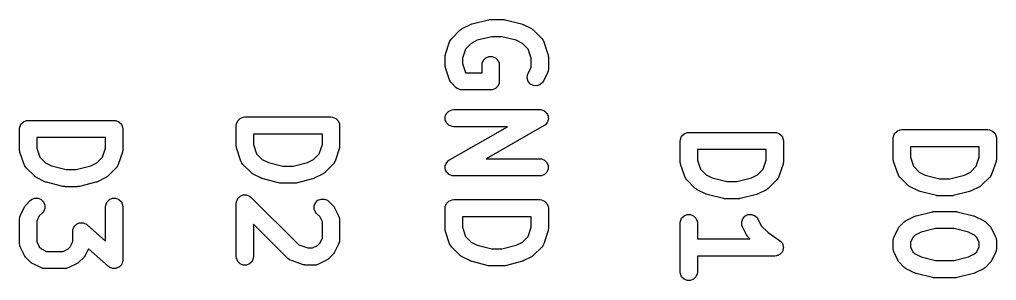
# Model space of a CAD drawing. Extents: x 90.4 to 161.7, y -143.1 to -81.8.
# Drawn here: x 147.16 to 158.51, y -111.33 to -108.29 of the extents above; entities that cross this region are included whole.
import ezdxf

# ---------------------------------------------------------------- set-up
doc = ezdxf.new("R2010")
doc.units = 0
doc.layers.add('BLACK', color=7, linetype='CONTINUOUS')

msp = doc.modelspace()

# ---------------------------------------------------------------- linework, layer by layer
at = {"layer": 'BLACK', "linetype": 'CONTINUOUS'}
for p, q in [((152.306891, -108.396976), (152.402128, -108.349357)), ((152.402128, -108.349357), (152.403556, -108.34881)), ((152.403556, -108.34881), (152.404136, -108.348381)), ((152.404136, -108.348381), (152.412312, -108.345459)), ((152.412312, -108.345459), (152.420437, -108.342351)), ((152.420437, -108.342351), (152.421157, -108.342299)), ((152.421157, -108.342299), (152.422596, -108.341786)), ((152.422596, -108.341786), (152.613072, -108.294167)), ((152.613072, -108.294167), (152.616453, -108.293666)), ((152.616453, -108.293666), (152.617817, -108.293102)), ((152.617817, -108.293102), (152.625167, -108.292378)), ((152.625167, -108.292378), (152.632465, -108.291299)), ((152.632465, -108.291299), (152.633923, -108.291516)), ((152.633923, -108.291516), (152.637326, -108.291181)), ((152.637326, -108.291181), (152.780183, -108.291181)), ((152.780183, -108.291181), (152.783585, -108.291516)), ((152.783585, -108.291516), (152.785044, -108.291299)), ((152.785044, -108.291299), (152.792341, -108.292378)), ((152.792341, -108.292378), (152.799692, -108.293102)), ((152.799692, -108.293102), (152.801055, -108.293666)), ((152.801055, -108.293666), (152.804437, -108.294167)), ((152.804437, -108.294167), (152.994912, -108.341786)), ((152.994912, -108.341786), (152.996349, -108.342299)), ((152.996349, -108.342299), (152.997072, -108.342351)), ((152.997072, -108.342351), (153.005196, -108.345459)), ((153.005196, -108.345459), (153.013373, -108.348381)), ((153.013373, -108.348381), (153.013953, -108.348811)), ((153.013953, -108.348811), (153.01538, -108.349357)), ((153.01538, -108.349357), (153.110618, -108.396976)), ((152.185663, -108.510946), (152.280901, -108.415708)), ((152.280901, -108.415708), (152.288567, -108.409416)), ((152.288567, -108.409416), (152.2903, -108.407419)), ((152.2903, -108.407419), (152.293311, -108.405523)), ((152.293311, -108.405523), (152.296055, -108.403272)), ((152.296055, -108.403272), (152.298492, -108.402262)), ((152.298492, -108.402262), (152.306891, -108.396976)), ((152.649635, -108.491181), (152.481754, -108.533151)), ((152.767873, -108.491181), (152.649635, -108.491181)), ((152.935754, -108.533151), (152.767873, -108.491181)), ((153.110618, -108.396976), (153.119014, -108.402261)), ((153.119014, -108.402261), (153.121454, -108.403272)), ((153.121454, -108.403272), (153.1242, -108.405525)), ((153.1242, -108.405525), (153.127208, -108.407419)), ((153.127208, -108.407419), (153.128937, -108.409413)), ((153.128937, -108.409413), (153.136608, -108.415708)), ((153.136608, -108.415708), (153.231846, -108.510946)), ((152.113886, -108.692891), (152.161506, -108.550033)), ((152.161506, -108.550033), (152.169498, -108.532133)), ((152.169498, -108.532133), (152.171852, -108.529418)), ((152.171852, -108.529418), (152.173227, -108.5261)), ((152.173227, -108.5261), (152.185663, -108.510946)), ((152.410849, -108.568604), (152.343776, -108.635676)), ((152.481754, -108.533151), (152.410849, -108.568604)), ((153.00666, -108.568604), (152.935754, -108.533151)), ((153.073732, -108.635676), (153.00666, -108.568604)), ((153.231846, -108.510946), (153.244282, -108.5261)), ((153.244282, -108.5261), (153.245656, -108.529418)), ((153.245656, -108.529418), (153.248012, -108.532134)), ((153.248012, -108.532134), (153.256003, -108.550034)), ((153.256003, -108.550034), (153.303622, -108.692891)), ((152.108754, -108.724514), (152.109726, -108.71464)), ((152.108754, -108.819752), (152.108754, -108.724514)), ((152.109539, -108.712006), (152.110326, -108.708542)), ((152.109726, -108.71464), (152.109539, -108.712006)), ((152.110326, -108.708542), (152.110675, -108.705005)), ((152.110675, -108.705005), (152.111686, -108.702563)), ((152.111686, -108.702563), (152.113886, -108.692891)), ((152.343776, -108.635676), (152.308754, -108.740741)), ((152.581769, -108.736605), (152.617817, -108.721673)), ((152.617817, -108.721673), (152.656835, -108.721673)), ((152.656835, -108.721673), (152.692883, -108.736605)), ((153.108754, -108.74074), (153.073732, -108.635676)), ((153.303622, -108.692891), (153.305821, -108.702563)), ((153.305821, -108.702563), (153.306833, -108.705005)), ((153.306833, -108.705005), (153.307181, -108.708542)), ((153.307181, -108.708542), (153.307969, -108.712006)), ((153.307969, -108.712006), (153.307781, -108.71464)), ((153.307781, -108.71464), (153.308754, -108.724514)), ((153.308754, -108.724514), (153.308754, -108.867371)), ((152.109726, -108.829625), (152.108754, -108.819752)), ((152.109539, -108.83226), (152.109726, -108.829625)), ((152.110326, -108.835723), (152.109539, -108.83226)), ((152.110675, -108.839261), (152.110326, -108.835723)), ((152.111686, -108.841702), (152.110675, -108.839261)), ((152.113886, -108.851375), (152.111686, -108.841702)), ((152.308754, -108.740741), (152.308754, -108.803524)), ((152.308754, -108.803524), (152.343776, -108.908589)), ((152.537326, -108.819752), (152.539247, -108.800243)), ((152.537326, -108.910228), (152.537326, -108.819752)), ((152.539247, -108.800243), (152.554179, -108.764195)), ((152.554179, -108.764195), (152.581769, -108.736605)), ((152.692883, -108.736605), (152.720473, -108.764195)), ((152.720473, -108.764195), (152.735405, -108.800243)), ((152.735405, -108.800243), (152.737326, -108.819752)), ((152.737326, -108.819752), (152.737326, -109.010228)), ((153.071692, -108.917888), (153.108754, -108.843764)), ((153.108754, -108.843764), (153.108754, -108.74074)), ((152.161506, -108.994233), (152.113886, -108.851375)), ((152.343776, -108.908589), (152.345415, -108.910228)), ((152.345415, -108.910228), (152.537326, -108.910228)), ((153.06192, -108.975116), (153.064686, -108.936196)), ((153.064686, -108.936196), (153.071692, -108.917888)), ((153.298197, -108.912093), (153.250578, -109.00733)), ((153.305203, -108.893784), (153.298197, -108.912093)), ((153.305457, -108.8902), (153.305203, -108.893784)), ((153.306833, -108.88688), (153.305457, -108.8902)), ((153.308754, -108.867371), (153.306833, -108.88688)), ((152.169498, -109.012133), (152.161506, -108.994233)), ((152.171852, -109.014847), (152.169498, -109.012133)), ((152.173227, -109.018166), (152.171852, -109.014847)), ((152.185663, -109.03332), (152.173227, -109.018166)), ((152.233282, -109.080938), (152.185663, -109.03332)), ((152.720473, -109.065785), (152.692883, -109.093375)), ((152.735405, -109.029737), (152.720473, -109.065785)), ((152.737326, -109.010228), (152.735405, -109.029737)), ((153.074259, -109.012132), (153.06192, -108.975116)), ((153.099823, -109.041609), (153.074259, -109.012132)), ((153.134722, -109.059058), (153.099823, -109.041609)), ((153.173642, -109.061824), (153.134722, -109.059058)), ((153.210658, -109.049485), (153.173642, -109.061824)), ((153.240135, -109.023921), (153.210658, -109.049485)), ((153.250578, -109.00733), (153.240135, -109.023921)), ((152.248435, -109.093375), (152.233282, -109.080938)), ((152.258993, -109.097748), (152.248435, -109.093375)), ((152.284484, -109.108307), (152.258993, -109.097748)), ((152.303993, -109.110228), (152.284484, -109.108307)), ((152.637326, -109.110228), (152.303993, -109.110228)), ((152.656835, -109.108307), (152.637326, -109.110228)), ((152.692883, -109.093375), (152.656835, -109.108307)), ((152.110675, -109.419291), (152.125607, -109.383243)), ((152.125607, -109.383243), (152.153197, -109.355653)), ((152.153197, -109.355653), (152.189245, -109.340721)), ((152.189245, -109.340721), (152.208754, -109.3388)), ((152.208754, -109.3388), (153.208754, -109.3388)), ((153.208754, -109.3388), (153.213771, -109.339294)), ((153.213771, -109.339294), (153.215739, -109.339044)), ((153.215739, -109.339044), (153.218285, -109.339738)), ((153.218285, -109.339738), (153.228263, -109.340721)), ((153.228263, -109.340721), (153.240549, -109.34581)), ((153.240549, -109.34581), (153.253382, -109.34931)), ((153.253382, -109.34931), (153.258423, -109.353214)), ((153.258423, -109.353214), (153.264311, -109.355653)), ((153.264311, -109.355653), (153.273714, -109.365056)), ((153.273714, -109.365056), (153.284231, -109.373201)), ((153.284231, -109.373201), (153.287393, -109.378735)), ((153.287393, -109.378735), (153.291901, -109.383243)), ((153.291901, -109.383243), (153.296989, -109.395528)), ((153.296989, -109.395528), (153.30359, -109.407078)), ((153.30359, -109.407078), (153.304393, -109.413402)), ((153.304393, -109.413402), (153.306833, -109.419291)), ((147.166158, -109.544601), (147.18109, -109.508553)), ((147.18109, -109.508553), (147.20868, -109.480963)), ((147.20868, -109.480963), (147.244728, -109.466031)), ((147.244728, -109.466031), (147.264237, -109.46411)), ((147.264237, -109.46411), (148.264237, -109.46411)), ((148.264237, -109.46411), (148.283746, -109.466031)), ((148.283746, -109.466031), (148.319794, -109.480963)), ((148.319794, -109.480963), (148.347384, -109.508553)), ((148.347384, -109.508553), (148.362316, -109.544601)), ((149.682254, -109.524766), (149.684175, -109.505257)), ((149.682254, -109.762861), (149.682254, -109.524766)), ((149.684175, -109.505257), (149.699107, -109.469209)), ((149.699107, -109.469209), (149.726697, -109.441619)), ((149.726697, -109.441619), (149.762745, -109.426687)), ((149.762745, -109.426687), (149.782254, -109.424766)), ((149.782254, -109.424766), (150.782254, -109.424766)), ((150.782254, -109.424766), (150.801763, -109.426687)), ((150.801763, -109.426687), (150.837811, -109.441619)), ((150.837811, -109.441619), (150.865401, -109.469209)), ((150.865401, -109.469209), (150.880333, -109.505257)), ((150.880333, -109.505257), (150.882254, -109.524766)), ((150.882254, -109.524766), (150.882254, -109.762861)), ((152.110675, -109.458309), (152.110675, -109.419291)), ((152.125607, -109.494357), (152.110675, -109.458309)), ((152.153197, -109.521947), (152.125607, -109.494357)), ((152.189245, -109.536879), (152.153197, -109.521947)), ((153.258368, -109.525624), (152.58531, -109.910228)), ((153.262478, -109.522705), (153.258368, -109.525624)), ((153.264311, -109.521947), (153.262478, -109.522705)), ((153.266177, -109.52008), (153.264311, -109.521947)), ((153.274353, -109.514277), (153.266177, -109.52008)), ((153.282497, -109.50376), (153.274353, -109.514277)), ((153.291901, -109.494357), (153.282497, -109.50376)), ((153.294339, -109.488469), (153.291901, -109.494357)), ((153.298244, -109.483428), (153.294339, -109.488469)), ((153.301743, -109.470595), (153.298244, -109.483428)), ((153.306833, -109.458309), (153.301743, -109.470595)), ((153.306833, -109.419291), (153.306833, -109.43259)), ((153.306833, -109.43259), (153.30851, -109.445784)), ((153.30851, -109.445784), (153.306833, -109.451933)), ((153.306833, -109.451933), (153.306833, -109.458309)), ((147.164237, -109.56411), (147.166158, -109.544601)), ((147.164237, -109.802205), (147.164237, -109.56411)), ((148.362316, -109.544601), (148.364237, -109.56411)), ((148.364237, -109.56411), (148.364237, -109.802205)), ((150.682254, -109.624766), (149.882254, -109.624766)), ((149.882254, -109.624766), (149.882254, -109.746633)), ((150.682254, -109.746634), (150.682254, -109.624766)), ((152.15914, -109.923404), (152.832198, -109.5388)), ((152.208754, -109.5388), (152.189245, -109.536879)), ((152.832198, -109.5388), (152.208754, -109.5388)), ((154.856509, -109.649243), (154.884099, -109.621653)), ((154.884099, -109.621653), (154.920147, -109.606721)), ((154.920147, -109.606721), (154.939656, -109.6048)), ((154.939656, -109.6048), (155.939656, -109.6048)), ((155.939656, -109.6048), (155.959165, -109.606721)), ((155.959165, -109.606721), (155.995213, -109.621653)), ((155.995213, -109.621653), (156.022803, -109.649243)), ((157.316205, -109.65185), (157.331137, -109.615802)), ((157.331137, -109.615802), (157.358727, -109.588212)), ((157.358727, -109.588212), (157.394775, -109.57328)), ((157.394775, -109.57328), (157.414284, -109.571359)), ((157.414284, -109.571359), (158.414284, -109.571359)), ((158.414284, -109.571359), (158.433793, -109.57328)), ((158.433793, -109.57328), (158.469841, -109.588212)), ((158.469841, -109.588212), (158.497431, -109.615802)), ((158.497431, -109.615802), (158.512363, -109.65185)), ((148.164237, -109.66411), (147.364237, -109.66411)), ((147.364237, -109.66411), (147.364237, -109.785977)), ((148.164237, -109.785978), (148.164237, -109.66411)), ((149.882254, -109.746633), (149.917276, -109.851698)), ((150.647232, -109.851698), (150.682254, -109.746634)), ((154.839656, -109.7048), (154.841577, -109.685291)), ((154.839656, -109.942895), (154.839656, -109.7048)), ((154.841577, -109.685291), (154.856509, -109.649243)), ((156.022803, -109.649243), (156.037735, -109.685291)), ((156.037735, -109.685291), (156.039656, -109.7048)), ((156.039656, -109.7048), (156.039656, -109.942895)), ((157.314284, -109.671359), (157.316205, -109.65185)), ((157.314284, -109.909454), (157.314284, -109.671359)), ((158.512363, -109.65185), (158.514284, -109.671359)), ((158.514284, -109.671359), (158.514284, -109.909454)), ((147.165209, -109.812078), (147.164237, -109.802205)), ((147.165022, -109.814713), (147.165209, -109.812078)), ((147.165809, -109.818176), (147.165022, -109.814713)), ((147.166158, -109.821714), (147.165809, -109.818176)), ((147.167169, -109.824155), (147.166158, -109.821714)), ((147.169369, -109.833828), (147.167169, -109.824155)), ((147.216989, -109.976686), (147.169369, -109.833828)), ((147.364237, -109.785977), (147.399259, -109.891042)), ((148.129215, -109.891042), (148.164237, -109.785978)), ((148.359105, -109.833828), (148.311486, -109.976685)), ((148.361304, -109.824155), (148.359105, -109.833828)), ((148.362316, -109.821714), (148.361304, -109.824155)), ((148.362664, -109.818176), (148.362316, -109.821714)), ((148.363452, -109.814713), (148.362664, -109.818176)), ((148.364237, -109.802205), (148.363264, -109.812078)), ((148.363264, -109.812078), (148.363452, -109.814713)), ((149.683226, -109.772734), (149.682254, -109.762861)), ((149.683039, -109.775369), (149.683226, -109.772734)), ((149.683826, -109.778832), (149.683039, -109.775369)), ((149.684175, -109.78237), (149.683826, -109.778832)), ((149.685186, -109.784811), (149.684175, -109.78237)), ((149.687386, -109.794484), (149.685186, -109.784811)), ((149.735006, -109.937342), (149.687386, -109.794484)), ((149.917276, -109.851698), (149.984349, -109.918771)), ((150.58016, -109.91877), (150.647232, -109.851698)), ((150.877122, -109.794484), (150.829503, -109.937341)), ((150.879321, -109.784811), (150.877122, -109.794484)), ((150.880333, -109.78237), (150.879321, -109.784811)), ((150.880681, -109.778832), (150.880333, -109.78237)), ((150.881469, -109.775369), (150.880681, -109.778832)), ((150.882254, -109.762861), (150.881281, -109.772734)), ((150.881281, -109.772734), (150.881469, -109.775369)), ((155.839656, -109.8048), (155.039656, -109.8048)), ((155.039656, -109.8048), (155.039656, -109.926667)), ((155.839656, -109.926668), (155.839656, -109.8048)), ((158.314284, -109.771359), (157.514284, -109.771359)), ((157.514284, -109.771359), (157.514284, -109.893226)), ((158.314284, -109.893227), (158.314284, -109.771359)), ((147.224981, -109.994586), (147.216989, -109.976686)), ((147.399259, -109.891042), (147.466332, -109.958115)), ((147.466332, -109.958115), (147.537237, -109.993567)), ((147.991237, -109.993567), (148.062143, -109.958114)), ((148.062143, -109.958114), (148.129215, -109.891042)), ((148.311486, -109.976685), (148.303495, -109.994585)), ((149.742998, -109.955242), (149.735006, -109.937342)), ((149.745352, -109.957956), (149.742998, -109.955242)), ((149.746727, -109.961275), (149.745352, -109.957956)), ((149.759163, -109.976429), (149.746727, -109.961275)), ((149.854401, -110.071667), (149.759163, -109.976429)), ((149.984349, -109.918771), (150.055254, -109.954223)), ((150.055254, -109.954223), (150.223135, -109.996194)), ((150.341373, -109.996194), (150.509254, -109.954223)), ((150.509254, -109.954223), (150.58016, -109.91877)), ((150.805346, -109.976429), (150.710108, -110.071667)), ((150.817782, -109.961275), (150.805346, -109.976429)), ((150.819156, -109.957956), (150.817782, -109.961275)), ((150.821512, -109.955241), (150.819156, -109.957956)), ((150.829503, -109.937341), (150.821512, -109.955241)), ((152.110675, -109.990719), (152.115766, -109.978428)), ((152.115766, -109.978428), (152.119265, -109.9656)), ((152.119265, -109.9656), (152.123167, -109.960561)), ((152.123167, -109.960561), (152.125607, -109.954671)), ((152.125607, -109.954671), (152.135012, -109.945265)), ((152.135012, -109.945265), (152.143155, -109.934751)), ((152.143155, -109.934751), (152.15133, -109.928947)), ((152.15133, -109.928947), (152.153197, -109.927081)), ((152.153197, -109.927081), (152.155029, -109.926322)), ((152.155029, -109.926322), (152.15914, -109.923404)), ((152.58531, -109.910228), (153.208754, -109.910228)), ((153.208754, -109.910228), (153.228263, -109.912149)), ((153.228263, -109.912149), (153.264311, -109.927081)), ((153.264311, -109.927081), (153.291901, -109.954671)), ((153.291901, -109.954671), (153.306833, -109.990719)), ((154.840628, -109.952768), (154.839656, -109.942895)), ((154.840441, -109.955403), (154.840628, -109.952768)), ((154.841228, -109.958866), (154.840441, -109.955403)), ((154.841577, -109.962404), (154.841228, -109.958866)), ((154.842588, -109.964845), (154.841577, -109.962404)), ((154.844788, -109.974518), (154.842588, -109.964845)), ((154.892408, -110.117376), (154.844788, -109.974518)), ((155.039656, -109.926667), (155.074678, -110.031732)), ((155.804634, -110.031732), (155.839656, -109.926668)), ((156.034524, -109.974518), (155.986905, -110.117375)), ((156.036723, -109.964845), (156.034524, -109.974518)), ((156.037735, -109.962404), (156.036723, -109.964845)), ((156.038083, -109.958866), (156.037735, -109.962404)), ((156.038871, -109.955403), (156.038083, -109.958866)), ((156.039656, -109.942895), (156.038683, -109.952768)), ((156.038683, -109.952768), (156.038871, -109.955403)), ((157.315256, -109.919327), (157.314284, -109.909454)), ((157.315069, -109.921962), (157.315256, -109.919327)), ((157.315856, -109.925425), (157.315069, -109.921962)), ((157.316205, -109.928963), (157.315856, -109.925425)), ((157.317216, -109.931404), (157.316205, -109.928963)), ((157.319416, -109.941077), (157.317216, -109.931404)), ((157.367036, -110.083935), (157.319416, -109.941077)), ((157.514284, -109.893226), (157.549306, -109.998291)), ((158.279262, -109.998291), (158.314284, -109.893227)), ((158.509152, -109.941077), (158.461533, -110.083934)), ((158.511351, -109.931404), (158.509152, -109.941077)), ((158.512363, -109.928963), (158.511351, -109.931404)), ((158.512711, -109.925425), (158.512363, -109.928963)), ((158.513499, -109.921962), (158.512711, -109.925425)), ((158.514284, -109.909454), (158.513311, -109.919327)), ((158.513311, -109.919327), (158.513499, -109.921962)), ((147.227335, -109.9973), (147.224981, -109.994586)), ((147.22871, -110.000619), (147.227335, -109.9973)), ((147.241146, -110.015773), (147.22871, -110.000619)), ((147.336384, -110.111011), (147.241146, -110.015773)), ((147.537237, -109.993567), (147.705118, -110.035538)), ((147.705118, -110.035538), (147.823356, -110.035538)), ((147.823356, -110.035538), (147.991237, -109.993567)), ((148.287329, -110.015773), (148.192091, -110.111011)), ((148.299765, -110.000619), (148.287329, -110.015773)), ((148.301139, -109.9973), (148.299765, -110.000619)), ((148.303495, -109.994585), (148.301139, -109.9973)), ((149.862067, -110.077958), (149.854401, -110.071667)), ((149.8638, -110.079956), (149.862067, -110.077958)), ((149.866811, -110.081851), (149.8638, -110.079956)), ((149.869555, -110.084103), (149.866811, -110.081851)), ((149.871992, -110.085112), (149.869555, -110.084103)), ((149.880391, -110.090399), (149.871992, -110.085112)), ((149.975628, -110.138018), (149.880391, -110.090399)), ((150.223135, -109.996194), (150.341373, -109.996194)), ((150.684118, -110.090399), (150.58888, -110.138018)), ((150.692514, -110.085113), (150.684118, -110.090399)), ((150.694954, -110.084103), (150.692514, -110.085113)), ((150.6977, -110.081849), (150.694954, -110.084103)), ((150.700708, -110.079956), (150.6977, -110.081849)), ((150.702437, -110.077961), (150.700708, -110.079956)), ((150.710108, -110.071667), (150.702437, -110.077961)), ((152.108998, -110.003243), (152.110675, -109.997094)), ((152.110675, -110.016436), (152.108998, -110.003243)), ((152.110675, -109.997094), (152.110675, -109.990719)), ((152.110675, -110.029737), (152.110675, -110.016436)), ((152.113114, -110.035625), (152.110675, -110.029737)), ((152.113918, -110.04195), (152.113114, -110.035625)), ((152.120518, -110.053499), (152.113918, -110.04195)), ((152.125607, -110.065785), (152.120518, -110.053499)), ((152.130114, -110.070292), (152.125607, -110.065785)), ((152.133277, -110.075827), (152.130114, -110.070292)), ((152.143791, -110.083969), (152.133277, -110.075827)), ((152.153197, -110.093375), (152.143791, -110.083969)), ((152.159087, -110.095814), (152.153197, -110.093375)), ((153.264311, -110.093375), (153.228263, -110.108307)), ((153.291901, -110.065785), (153.264311, -110.093375)), ((153.306833, -110.029737), (153.291901, -110.065785)), ((153.306833, -109.990719), (153.306833, -110.029737)), ((155.074678, -110.031732), (155.141751, -110.098805)), ((155.737562, -110.098804), (155.804634, -110.031732)), ((157.375028, -110.101835), (157.367036, -110.083935)), ((157.549306, -109.998291), (157.616379, -110.065364)), ((157.616379, -110.065364), (157.687284, -110.100816)), ((158.141284, -110.100816), (158.21219, -110.065363)), ((158.21219, -110.065363), (158.279262, -109.998291)), ((158.461533, -110.083934), (158.453542, -110.101834)), ((147.34405, -110.117302), (147.336384, -110.111011)), ((147.345783, -110.1193), (147.34405, -110.117302)), ((147.348794, -110.121195), (147.345783, -110.1193)), ((147.351538, -110.123447), (147.348794, -110.121195)), ((147.353975, -110.124456), (147.351538, -110.123447)), ((147.362374, -110.129743), (147.353975, -110.124456)), ((147.457611, -110.177362), (147.362374, -110.129743)), ((147.459039, -110.177908), (147.457611, -110.177362)), ((147.459619, -110.178338), (147.459039, -110.177908)), ((147.467795, -110.181259), (147.459619, -110.178338)), ((147.47592, -110.184368), (147.467795, -110.181259)), ((147.47664, -110.184419), (147.47592, -110.184368)), ((147.478079, -110.184933), (147.47664, -110.184419)), ((147.668555, -110.232552), (147.478079, -110.184933)), ((148.050395, -110.184933), (147.85992, -110.232552)), ((148.051832, -110.184419), (148.050395, -110.184933)), ((148.052555, -110.184368), (148.051832, -110.184419)), ((148.060679, -110.181259), (148.052555, -110.184368)), ((148.068856, -110.178338), (148.060679, -110.181259)), ((148.069436, -110.177907), (148.068856, -110.178338)), ((148.070863, -110.177362), (148.069436, -110.177907)), ((148.166101, -110.129743), (148.070863, -110.177362)), ((148.174497, -110.124457), (148.166101, -110.129743)), ((148.176937, -110.123447), (148.174497, -110.124457)), ((148.179683, -110.121193), (148.176937, -110.123447)), ((148.182691, -110.1193), (148.179683, -110.121193)), ((148.18442, -110.117305), (148.182691, -110.1193)), ((148.192091, -110.111011), (148.18442, -110.117305)), ((149.977056, -110.138564), (149.975628, -110.138018)), ((149.977636, -110.138994), (149.977056, -110.138564)), ((149.985812, -110.141915), (149.977636, -110.138994)), ((149.993937, -110.145024), (149.985812, -110.141915)), ((149.994657, -110.145075), (149.993937, -110.145024)), ((149.996096, -110.145589), (149.994657, -110.145075)), ((150.186572, -110.193208), (149.996096, -110.145589)), ((150.189953, -110.193708), (150.186572, -110.193208)), ((150.191317, -110.194273), (150.189953, -110.193708)), ((150.198667, -110.194996), (150.191317, -110.194273)), ((150.205965, -110.196076), (150.198667, -110.194996)), ((150.207423, -110.195858), (150.205965, -110.196076)), ((150.210826, -110.196194), (150.207423, -110.195858)), ((150.353683, -110.196194), (150.210826, -110.196194)), ((150.357085, -110.195858), (150.353683, -110.196194)), ((150.358544, -110.196076), (150.357085, -110.195858)), ((150.365841, -110.194996), (150.358544, -110.196076)), ((150.373192, -110.194273), (150.365841, -110.194996)), ((150.374555, -110.193708), (150.373192, -110.194273)), ((150.377937, -110.193208), (150.374555, -110.193708)), ((150.568412, -110.145589), (150.377937, -110.193208)), ((150.569849, -110.145075), (150.568412, -110.145589)), ((150.570572, -110.145024), (150.569849, -110.145075)), ((150.578696, -110.141915), (150.570572, -110.145024)), ((150.586873, -110.138994), (150.578696, -110.141915)), ((150.587453, -110.138563), (150.586873, -110.138994)), ((150.58888, -110.138018), (150.587453, -110.138563)), ((152.164126, -110.099717), (152.159087, -110.095814)), ((152.176954, -110.103215), (152.164126, -110.099717)), ((152.189245, -110.108307), (152.176954, -110.103215)), ((152.199222, -110.109289), (152.189245, -110.108307)), ((152.201769, -110.109984), (152.199222, -110.109289)), ((152.203736, -110.109733), (152.201769, -110.109984)), ((152.208754, -110.110228), (152.203736, -110.109733)), ((153.208754, -110.110228), (152.208754, -110.110228)), ((153.228263, -110.108307), (153.208754, -110.110228)), ((154.9004, -110.135276), (154.892408, -110.117376)), ((154.902754, -110.13799), (154.9004, -110.135276)), ((154.904129, -110.141309), (154.902754, -110.13799)), ((154.916565, -110.156463), (154.904129, -110.141309)), ((155.011803, -110.251701), (154.916565, -110.156463)), ((155.141751, -110.098805), (155.212656, -110.134257)), ((155.212656, -110.134257), (155.380537, -110.176228)), ((155.380537, -110.176228), (155.498775, -110.176228)), ((155.498775, -110.176228), (155.666656, -110.134257)), ((155.666656, -110.134257), (155.737562, -110.098804)), ((155.962748, -110.156463), (155.86751, -110.251701)), ((155.975184, -110.141309), (155.962748, -110.156463)), ((155.976558, -110.13799), (155.975184, -110.141309)), ((155.978914, -110.135275), (155.976558, -110.13799)), ((155.986905, -110.117375), (155.978914, -110.135275)), ((157.377382, -110.104549), (157.375028, -110.101835)), ((157.378757, -110.107868), (157.377382, -110.104549)), ((157.391193, -110.123022), (157.378757, -110.107868)), ((157.486431, -110.21826), (157.391193, -110.123022)), ((157.687284, -110.100816), (157.855165, -110.142787)), ((157.855165, -110.142787), (157.973403, -110.142787)), ((157.973403, -110.142787), (158.141284, -110.100816)), ((158.437376, -110.123022), (158.342138, -110.21826)), ((158.449812, -110.107868), (158.437376, -110.123022)), ((158.451186, -110.104549), (158.449812, -110.107868)), ((158.453542, -110.101834), (158.451186, -110.104549)), ((147.671936, -110.233052), (147.668555, -110.232552)), ((147.6733, -110.233617), (147.671936, -110.233052)), ((147.68065, -110.23434), (147.6733, -110.233617)), ((147.687948, -110.23542), (147.68065, -110.23434)), ((147.689406, -110.235202), (147.687948, -110.23542)), ((147.692809, -110.235538), (147.689406, -110.235202)), ((147.835666, -110.235538), (147.692809, -110.235538)), ((147.839068, -110.235202), (147.835666, -110.235538)), ((147.840527, -110.23542), (147.839068, -110.235202)), ((147.847824, -110.23434), (147.840527, -110.23542)), ((147.855175, -110.233617), (147.847824, -110.23434)), ((147.856538, -110.233052), (147.855175, -110.233617)), ((147.85992, -110.232552), (147.856538, -110.233052)), ((155.019469, -110.257992), (155.011803, -110.251701)), ((155.021202, -110.25999), (155.019469, -110.257992)), ((155.024213, -110.261885), (155.021202, -110.25999)), ((155.026957, -110.264137), (155.024213, -110.261885)), ((155.029394, -110.265146), (155.026957, -110.264137)), ((155.037793, -110.270433), (155.029394, -110.265146)), ((155.13303, -110.318052), (155.037793, -110.270433)), ((155.134458, -110.318598), (155.13303, -110.318052)), ((155.135038, -110.319028), (155.134458, -110.318598)), ((155.143214, -110.321949), (155.135038, -110.319028)), ((155.151339, -110.325058), (155.143214, -110.321949)), ((155.736098, -110.321949), (155.727974, -110.325058)), ((155.744275, -110.319028), (155.736098, -110.321949)), ((155.744855, -110.318597), (155.744275, -110.319028)), ((155.746282, -110.318052), (155.744855, -110.318597)), ((155.84152, -110.270433), (155.746282, -110.318052)), ((155.849916, -110.265147), (155.84152, -110.270433)), ((155.852356, -110.264137), (155.849916, -110.265147)), ((155.855102, -110.261883), (155.852356, -110.264137)), ((155.85811, -110.25999), (155.855102, -110.261883)), ((155.859839, -110.257995), (155.85811, -110.25999)), ((155.86751, -110.251701), (155.859839, -110.257995)), ((157.494097, -110.224551), (157.486431, -110.21826)), ((157.49583, -110.226549), (157.494097, -110.224551)), ((157.498841, -110.228444), (157.49583, -110.226549)), ((157.501585, -110.230696), (157.498841, -110.228444)), ((157.504022, -110.231705), (157.501585, -110.230696)), ((157.512421, -110.236992), (157.504022, -110.231705)), ((157.607658, -110.284611), (157.512421, -110.236992)), ((157.609086, -110.285157), (157.607658, -110.284611)), ((157.609666, -110.285587), (157.609086, -110.285157)), ((157.617842, -110.288508), (157.609666, -110.285587)), ((157.625967, -110.291617), (157.617842, -110.288508)), ((157.626687, -110.291668), (157.625967, -110.291617)), ((157.628126, -110.292182), (157.626687, -110.291668)), ((157.818602, -110.339801), (157.628126, -110.292182)), ((158.200442, -110.292182), (158.009967, -110.339801)), ((158.201879, -110.291668), (158.200442, -110.292182)), ((158.202602, -110.291617), (158.201879, -110.291668)), ((158.210726, -110.288508), (158.202602, -110.291617)), ((158.218903, -110.285587), (158.210726, -110.288508)), ((158.219483, -110.285156), (158.218903, -110.285587)), ((158.22091, -110.284611), (158.219483, -110.285156)), ((158.316148, -110.236992), (158.22091, -110.284611)), ((158.324544, -110.231706), (158.316148, -110.236992)), ((158.326984, -110.230696), (158.324544, -110.231706)), ((158.32973, -110.228442), (158.326984, -110.230696)), ((158.332738, -110.226549), (158.32973, -110.228442)), ((158.334467, -110.224554), (158.332738, -110.226549)), ((158.342138, -110.21826), (158.334467, -110.224554)), ((147.241146, -110.44578), (147.288765, -110.398162)), ((147.288765, -110.398162), (147.303918, -110.385725)), ((147.303918, -110.385725), (147.339967, -110.370794)), ((147.339967, -110.370794), (147.378985, -110.370794)), ((147.378985, -110.370794), (147.415033, -110.385725)), ((147.415033, -110.385725), (147.442623, -110.413315)), ((147.442623, -110.413315), (147.457554, -110.449363)), ((148.166158, -110.449363), (148.18109, -110.413315)), ((148.18109, -110.413315), (148.20868, -110.385725)), ((148.20868, -110.385725), (148.244728, -110.370793)), ((148.244728, -110.370793), (148.283746, -110.370793)), ((148.283746, -110.370793), (148.319794, -110.385725)), ((148.319794, -110.385725), (148.347384, -110.413315)), ((148.347384, -110.413315), (148.362316, -110.449363)), ((149.682254, -110.429528), (149.684175, -110.410019)), ((149.682254, -111.048575), (149.682254, -110.429528)), ((149.684175, -110.410019), (149.699107, -110.373971)), ((149.699107, -110.373971), (149.726697, -110.346381)), ((149.726697, -110.346381), (149.762745, -110.331449)), ((149.762745, -110.331449), (149.801763, -110.331449)), ((149.801763, -110.331449), (149.837811, -110.346381)), ((149.837811, -110.346381), (149.852965, -110.358817)), ((149.852965, -110.358817), (150.407702, -110.913553)), ((150.588937, -110.457638), (150.603869, -110.42159)), ((150.603869, -110.42159), (150.631459, -110.394)), ((150.631459, -110.394), (150.667507, -110.379068)), ((150.667507, -110.379068), (150.706525, -110.379068)), ((150.706525, -110.379068), (150.742573, -110.394)), ((150.742573, -110.394), (150.757727, -110.406436)), ((150.757727, -110.406436), (150.805345, -110.454055)), ((152.110675, -110.46691), (152.125607, -110.430862)), ((152.125607, -110.430862), (152.153197, -110.403272)), ((152.153197, -110.403272), (152.189245, -110.38834)), ((152.189245, -110.38834), (152.208754, -110.386419)), ((152.208754, -110.386419), (153.208754, -110.386419)), ((153.208754, -110.386419), (153.228263, -110.38834)), ((153.228263, -110.38834), (153.264311, -110.403272)), ((153.264311, -110.403272), (153.291901, -110.430862)), ((153.291901, -110.430862), (153.306833, -110.46691)), ((155.152059, -110.325109), (155.151339, -110.325058)), ((155.153498, -110.325623), (155.152059, -110.325109)), ((155.343974, -110.373242), (155.153498, -110.325623)), ((155.347355, -110.373742), (155.343974, -110.373242)), ((155.348719, -110.374307), (155.347355, -110.373742)), ((155.356069, -110.37503), (155.348719, -110.374307)), ((155.363367, -110.37611), (155.356069, -110.37503)), ((155.364825, -110.375892), (155.363367, -110.37611)), ((155.368228, -110.376228), (155.364825, -110.375892)), ((155.511085, -110.376228), (155.368228, -110.376228)), ((155.514487, -110.375892), (155.511085, -110.376228)), ((155.515946, -110.37611), (155.514487, -110.375892)), ((155.523243, -110.37503), (155.515946, -110.37611)), ((155.530594, -110.374307), (155.523243, -110.37503)), ((155.531957, -110.373742), (155.530594, -110.374307)), ((155.535339, -110.373242), (155.531957, -110.373742)), ((155.725814, -110.325623), (155.535339, -110.373242)), ((155.727251, -110.325109), (155.725814, -110.325623)), ((155.727974, -110.325058), (155.727251, -110.325109)), ((157.821983, -110.340301), (157.818602, -110.339801)), ((157.823347, -110.340866), (157.821983, -110.340301)), ((157.830697, -110.341589), (157.823347, -110.340866)), ((157.837995, -110.342669), (157.830697, -110.341589)), ((157.839453, -110.342451), (157.837995, -110.342669)), ((157.842856, -110.342787), (157.839453, -110.342451)), ((157.985713, -110.342787), (157.842856, -110.342787)), ((157.989115, -110.342451), (157.985713, -110.342787)), ((157.990574, -110.342669), (157.989115, -110.342451)), ((157.997871, -110.341589), (157.990574, -110.342669)), ((158.005222, -110.340866), (157.997871, -110.341589)), ((158.006585, -110.340301), (158.005222, -110.340866)), ((158.009967, -110.339801), (158.006585, -110.340301)), ((147.174795, -110.567007), (147.222415, -110.471769)), ((147.222415, -110.471769), (147.227699, -110.463373)), ((147.227699, -110.463373), (147.22871, -110.460934)), ((147.22871, -110.460934), (147.230963, -110.458188)), ((147.230963, -110.458188), (147.232858, -110.455178)), ((147.232858, -110.455178), (147.234854, -110.453446)), ((147.234854, -110.453446), (147.241146, -110.44578)), ((147.430186, -110.539583), (147.39404, -110.575728)), ((147.442623, -110.52443), (147.430186, -110.539583)), ((147.457554, -110.488381), (147.442623, -110.52443)), ((147.457554, -110.449363), (147.457554, -110.488381)), ((148.164237, -110.468872), (148.166158, -110.449363)), ((148.164237, -110.867541), (148.164237, -110.468872)), ((148.362316, -110.449363), (148.364237, -110.468872)), ((148.364237, -110.468872), (148.364237, -111.087919)), ((150.588937, -110.496656), (150.588937, -110.457638)), ((150.603869, -110.532704), (150.588937, -110.496656)), ((150.616305, -110.547858), (150.603869, -110.532704)), ((150.652449, -110.584001), (150.616305, -110.547858)), ((150.805345, -110.454055), (150.811637, -110.461721)), ((150.811637, -110.461721), (150.813635, -110.463454)), ((150.813635, -110.463454), (150.815528, -110.466462)), ((150.815528, -110.466462), (150.817782, -110.469208)), ((150.817782, -110.469208), (150.818792, -110.471648)), ((150.818792, -110.471648), (150.824078, -110.480045)), ((150.824078, -110.480045), (150.871697, -110.575282)), ((152.108754, -110.486419), (152.110675, -110.46691)), ((152.108754, -110.724514), (152.108754, -110.486419)), ((153.306833, -110.46691), (153.308754, -110.486419)), ((153.308754, -110.486419), (153.308754, -110.724514)), ((157.580507, -110.574345), (157.770983, -110.526726)), ((157.770983, -110.526726), (157.774364, -110.526225)), ((157.774364, -110.526225), (157.775728, -110.525661)), ((157.775728, -110.525661), (157.783078, -110.524937)), ((157.783078, -110.524937), (157.790376, -110.523858)), ((157.790376, -110.523858), (157.791834, -110.524075)), ((157.791834, -110.524075), (157.795237, -110.52374)), ((157.795237, -110.52374), (158.033332, -110.52374)), ((158.033332, -110.52374), (158.036734, -110.524075)), ((158.036734, -110.524075), (158.038193, -110.523858)), ((158.038193, -110.523858), (158.04549, -110.524937)), ((158.04549, -110.524937), (158.052841, -110.525661)), ((158.052841, -110.525661), (158.054204, -110.526225)), ((158.054204, -110.526225), (158.057586, -110.526726)), ((158.057586, -110.526726), (158.248061, -110.574345)), ((147.164237, -110.611729), (147.166158, -110.59222)), ((147.164237, -110.897443), (147.164237, -110.611729)), ((147.166158, -110.59222), (147.167533, -110.5889)), ((147.167533, -110.5889), (147.167788, -110.585315)), ((147.167788, -110.585315), (147.174795, -110.567007)), ((147.39404, -110.575728), (147.364237, -110.635335)), ((147.364237, -110.635335), (147.364237, -110.873836)), ((147.842734, -110.665222), (147.857295, -110.658022)), ((147.857295, -110.658022), (147.86066, -110.657797)), ((147.86066, -110.657797), (147.863776, -110.656507)), ((147.863776, -110.656507), (147.880024, -110.656507)), ((147.880024, -110.656507), (147.896227, -110.655427)), ((147.896227, -110.655427), (147.89942, -110.656507)), ((147.89942, -110.656507), (147.902794, -110.656507)), ((147.902794, -110.656507), (147.917799, -110.662722)), ((147.917799, -110.662722), (147.933188, -110.667927)), ((150.682254, -110.643611), (150.652449, -110.584001)), ((150.682254, -110.834492), (150.682254, -110.643611)), ((150.871697, -110.575282), (150.878703, -110.593591)), ((150.878703, -110.593591), (150.878957, -110.597174)), ((150.878957, -110.597174), (150.880333, -110.600495)), ((150.880333, -110.600495), (150.882254, -110.620004)), ((150.882254, -110.620004), (150.882254, -110.858099)), ((153.108754, -110.586419), (152.308754, -110.586419)), ((152.308754, -110.586419), (152.308754, -110.708286)), ((153.108754, -110.708287), (153.108754, -110.586419)), ((154.839656, -110.657181), (154.841577, -110.637672)), ((154.839656, -111.228609), (154.839656, -110.657181)), ((154.841577, -110.637672), (154.856509, -110.601624)), ((154.856509, -110.601624), (154.884099, -110.574034)), ((154.884099, -110.574034), (154.920147, -110.559102)), ((154.920147, -110.559102), (154.959165, -110.559102)), ((154.959165, -110.559102), (154.995213, -110.574034)), ((154.995213, -110.574034), (155.022803, -110.601624)), ((155.022803, -110.601624), (155.037735, -110.637672)), ((155.037735, -110.637672), (155.039656, -110.657181)), ((155.039656, -110.657181), (155.039656, -110.842895)), ((155.554727, -110.644674), (155.567066, -110.607658)), ((155.557493, -110.683594), (155.554727, -110.644674)), ((155.567066, -110.607658), (155.59263, -110.578181)), ((155.59263, -110.578181), (155.627529, -110.560732)), ((155.627529, -110.560732), (155.666449, -110.557966)), ((155.666449, -110.557966), (155.703465, -110.570305)), ((155.703465, -110.570305), (155.732942, -110.595869)), ((155.732942, -110.595869), (155.743385, -110.61246)), ((155.743385, -110.61246), (155.783746, -110.693182)), ((157.391193, -110.695886), (157.438812, -110.648268)), ((157.438812, -110.648268), (157.446478, -110.641975)), ((157.446478, -110.641975), (157.448211, -110.639978)), ((157.448211, -110.639978), (157.451219, -110.638084)), ((157.451219, -110.638084), (157.453965, -110.635831)), ((157.453965, -110.635831), (157.456405, -110.63482)), ((157.456405, -110.63482), (157.464802, -110.629535)), ((157.464802, -110.629535), (157.560039, -110.581916)), ((157.560039, -110.581916), (157.561467, -110.581369)), ((157.561467, -110.581369), (157.562047, -110.58094)), ((157.562047, -110.58094), (157.570223, -110.578018)), ((157.570223, -110.578018), (157.578348, -110.57491)), ((157.578348, -110.57491), (157.579068, -110.574858)), ((157.579068, -110.574858), (157.580507, -110.574345)), ((158.248061, -110.574345), (158.249498, -110.574858)), ((158.249498, -110.574858), (158.250221, -110.57491)), ((158.250221, -110.57491), (158.258345, -110.578018)), ((158.258345, -110.578018), (158.266522, -110.58094)), ((158.266522, -110.58094), (158.267102, -110.58137)), ((158.267102, -110.58137), (158.268529, -110.581916)), ((158.268529, -110.581916), (158.363767, -110.629535)), ((158.363767, -110.629535), (158.372163, -110.63482)), ((158.372163, -110.63482), (158.374603, -110.635831)), ((158.374603, -110.635831), (158.377349, -110.638084)), ((158.377349, -110.638084), (158.380357, -110.639978)), ((158.380357, -110.639978), (158.382086, -110.641972)), ((158.382086, -110.641972), (158.389757, -110.648267)), ((158.389757, -110.648267), (158.437375, -110.695886)), ((147.783285, -110.754586), (147.7843, -110.744268)), ((147.783285, -110.873836), (147.783285, -110.754586)), ((147.784126, -110.741644), (147.784737, -110.739836)), ((147.7843, -110.744268), (147.784126, -110.741644)), ((147.784737, -110.739836), (147.785206, -110.735077)), ((147.785206, -110.735077), (147.791421, -110.720071)), ((147.791421, -110.720071), (147.796626, -110.704683)), ((147.796626, -110.704683), (147.798847, -110.702143)), ((147.798847, -110.702143), (147.800138, -110.699029)), ((147.800138, -110.699029), (147.811622, -110.687544)), ((147.811622, -110.687544), (147.82232, -110.675319)), ((147.82232, -110.675319), (147.825343, -110.673823)), ((147.825343, -110.673823), (147.827728, -110.671439)), ((147.827728, -110.671439), (147.842734, -110.665222)), ((147.933188, -110.667927), (147.937078, -110.670708)), ((147.937078, -110.670708), (147.938842, -110.671439)), ((147.938842, -110.671439), (147.940701, -110.673298)), ((147.940701, -110.673298), (147.949135, -110.679328)), ((147.949135, -110.679328), (148.164237, -110.867541)), ((150.282972, -111.071667), (149.882254, -110.670949)), ((149.882254, -110.670949), (149.882254, -111.048575)), ((152.109726, -110.734387), (152.108754, -110.724514)), ((152.109539, -110.737022), (152.109726, -110.734387)), ((152.110326, -110.740485), (152.109539, -110.737022)), ((152.110675, -110.744023), (152.110326, -110.740485)), ((152.111686, -110.746464), (152.110675, -110.744023)), ((152.113886, -110.756137), (152.111686, -110.746464)), ((152.161506, -110.898995), (152.113886, -110.756137)), ((152.308754, -110.708286), (152.343776, -110.813351)), ((153.073732, -110.813351), (153.108754, -110.708287)), ((153.303622, -110.756137), (153.256003, -110.898994)), ((153.305821, -110.746464), (153.303622, -110.756137)), ((153.306833, -110.744023), (153.305821, -110.746464)), ((153.307181, -110.740485), (153.306833, -110.744023)), ((153.307969, -110.737022), (153.307181, -110.740485)), ((153.308754, -110.724514), (153.307781, -110.734387)), ((153.307781, -110.734387), (153.307969, -110.737022)), ((155.564499, -110.701902), (155.557493, -110.683594)), ((155.612118, -110.79714), (155.564499, -110.701902)), ((155.783746, -110.693182), (155.86051, -110.769946)), ((155.86051, -110.769946), (155.995126, -110.85969)), ((157.324842, -110.817113), (157.372462, -110.721875)), ((157.372462, -110.721875), (157.377746, -110.713479)), ((157.377746, -110.713479), (157.378757, -110.71104)), ((157.378757, -110.71104), (157.38101, -110.708294)), ((157.38101, -110.708294), (157.382905, -110.705284)), ((157.382905, -110.705284), (157.384901, -110.703552)), ((157.384901, -110.703552), (157.391193, -110.695886)), ((157.639665, -110.76571), (157.568758, -110.801163)), ((157.807546, -110.72374), (157.639665, -110.76571)), ((158.021022, -110.72374), (157.807546, -110.72374)), ((158.188903, -110.76571), (158.021022, -110.72374)), ((158.25981, -110.801164), (158.188903, -110.76571)), ((158.437375, -110.695886), (158.443667, -110.703552)), ((158.443667, -110.703552), (158.445665, -110.705285)), ((158.445665, -110.705285), (158.447558, -110.708293)), ((158.447558, -110.708293), (158.449812, -110.711039)), ((158.449812, -110.711039), (158.450822, -110.713479)), ((158.450822, -110.713479), (158.456108, -110.721876)), ((158.456108, -110.721876), (158.503727, -110.817113)), ((147.364237, -110.873836), (147.39404, -110.933443)), ((147.75348, -110.933445), (147.783285, -110.873836)), ((150.652449, -110.894101), (150.682254, -110.834492)), ((150.878703, -110.884512), (150.871697, -110.902821)), ((150.878957, -110.880928), (150.878703, -110.884512)), ((150.880333, -110.877608), (150.878957, -110.880928)), ((150.882254, -110.858099), (150.880333, -110.877608)), ((152.343776, -110.813351), (152.410849, -110.880424)), ((152.410849, -110.880424), (152.481754, -110.915876)), ((152.935754, -110.915876), (153.00666, -110.880423)), ((153.00666, -110.880423), (153.073732, -110.813351)), ((155.039656, -110.842895), (155.650615, -110.842895)), ((155.617403, -110.805536), (155.612118, -110.79714)), ((155.618414, -110.807976), (155.617403, -110.805536)), ((155.620667, -110.810722), (155.618414, -110.807976)), ((155.622561, -110.81373), (155.620667, -110.810722)), ((155.624555, -110.815459), (155.622561, -110.81373)), ((155.63085, -110.82313), (155.624555, -110.815459)), ((155.650615, -110.842895), (155.63085, -110.82313)), ((155.995126, -110.85969), (155.99518, -110.859734)), ((155.99518, -110.859734), (155.995213, -110.859748)), ((155.995213, -110.859748), (155.995286, -110.859821)), ((155.995286, -110.859821), (156.010293, -110.87211)), ((156.010293, -110.87211), (156.015803, -110.880338)), ((156.015803, -110.880338), (156.022803, -110.887338)), ((156.022803, -110.887338), (156.026552, -110.896389)), ((157.314284, -110.861835), (157.316205, -110.842326)), ((157.314284, -110.957073), (157.314284, -110.861835)), ((157.316205, -110.842326), (157.31758, -110.839006)), ((157.31758, -110.839006), (157.317835, -110.835421)), ((157.317835, -110.835421), (157.324842, -110.817113)), ((157.544087, -110.825834), (157.514284, -110.885441)), ((157.514284, -110.885441), (157.514284, -110.933466)), ((157.568758, -110.801163), (157.544087, -110.825834)), ((158.284479, -110.825832), (158.25981, -110.801164)), ((158.314284, -110.885442), (158.284479, -110.825832)), ((158.314284, -110.933466), (158.314284, -110.885442)), ((158.503727, -110.817113), (158.510733, -110.835422)), ((158.510733, -110.835422), (158.510987, -110.839005)), ((158.510987, -110.839005), (158.512363, -110.842326)), ((158.512363, -110.842326), (158.514284, -110.861835)), ((158.514284, -110.861835), (158.514284, -110.957073)), ((147.166158, -110.916952), (147.164237, -110.897443)), ((147.167533, -110.920271), (147.166158, -110.916952)), ((147.167788, -110.923857), (147.167533, -110.920271)), ((147.174795, -110.942165), (147.167788, -110.923857)), ((147.222415, -111.037403), (147.174795, -110.942165)), ((147.39404, -110.933443), (147.418711, -110.958114)), ((147.418711, -110.958114), (147.478321, -110.987919)), ((147.478321, -110.987919), (147.669202, -110.987919)), ((147.669202, -110.987919), (147.728811, -110.958113)), ((147.728811, -110.958113), (147.75348, -110.933445)), ((147.964533, -110.958554), (147.925109, -111.037402)), ((148.198387, -111.163177), (147.964533, -110.958554)), ((150.407702, -110.913553), (150.512766, -110.948575)), ((150.512766, -110.948575), (150.568171, -110.948575)), ((150.568171, -110.948575), (150.62778, -110.918769)), ((150.62778, -110.918769), (150.652449, -110.894101)), ((150.824078, -110.998058), (150.818792, -111.006454)), ((150.871697, -110.902821), (150.824078, -110.998058)), ((152.169498, -110.916895), (152.161506, -110.898995)), ((152.171852, -110.919609), (152.169498, -110.916895)), ((152.173227, -110.922928), (152.171852, -110.919609)), ((152.185663, -110.938082), (152.173227, -110.922928)), ((152.280901, -111.03332), (152.185663, -110.938082)), ((152.481754, -110.915876), (152.649635, -110.957847)), ((152.649635, -110.957847), (152.767873, -110.957847)), ((152.767873, -110.957847), (152.935754, -110.915876)), ((153.231846, -110.938082), (153.136608, -111.03332)), ((153.244282, -110.922928), (153.231846, -110.938082)), ((153.245656, -110.919609), (153.244282, -110.922928)), ((153.248012, -110.916894), (153.245656, -110.919609)), ((153.256003, -110.898994), (153.248012, -110.916894)), ((156.022803, -110.998452), (156.015877, -111.005377)), ((156.02659, -110.989308), (156.022803, -110.998452)), ((156.026552, -110.896389), (156.032004, -110.90453)), ((156.032085, -110.981067), (156.02659, -110.989308)), ((156.032004, -110.90453), (156.033945, -110.914237)), ((156.033986, -110.971453), (156.032085, -110.981067)), ((156.033945, -110.914237), (156.037735, -110.923386)), ((156.037735, -110.962404), (156.033986, -110.971453)), ((156.037735, -110.923386), (156.037735, -110.933185)), ((156.037735, -110.933185), (156.039656, -110.942791)), ((156.039656, -110.942791), (156.037735, -110.952502)), ((156.037735, -110.952502), (156.037735, -110.962404)), ((157.316205, -110.976582), (157.314284, -110.957073)), ((157.31758, -110.979901), (157.316205, -110.976582)), ((157.317835, -110.983487), (157.31758, -110.979901)), ((157.324842, -111.001795), (157.317835, -110.983487)), ((157.372462, -111.097033), (157.324842, -111.001795)), ((157.514284, -110.933466), (157.544087, -110.993073)), ((157.544087, -110.993073), (157.568758, -111.017744)), ((158.25981, -111.017743), (158.284479, -110.993075)), ((158.284479, -110.993075), (158.314284, -110.933466)), ((158.503727, -111.001795), (158.456108, -111.097032)), ((158.510733, -110.983486), (158.503727, -111.001795)), ((158.510987, -110.979902), (158.510733, -110.983486)), ((158.512363, -110.976582), (158.510987, -110.979902)), ((158.514284, -110.957073), (158.512363, -110.976582)), ((147.227699, -111.045798), (147.222415, -111.037403)), ((147.22871, -111.048238), (147.227699, -111.045798)), ((147.230963, -111.050983), (147.22871, -111.048238)), ((147.232858, -111.053994), (147.230963, -111.050983)), ((147.234854, -111.055725), (147.232858, -111.053994)), ((147.241146, -111.063392), (147.234854, -111.055725)), ((147.288765, -111.11101), (147.241146, -111.063392)), ((147.296431, -111.117302), (147.288765, -111.11101)), ((147.858758, -111.111011), (147.851087, -111.117305)), ((147.906376, -111.063392), (147.858758, -111.111011)), ((147.912668, -111.055725), (147.906376, -111.063392)), ((147.914666, -111.053993), (147.912668, -111.055725)), ((147.916559, -111.050984), (147.914666, -111.053993)), ((147.918813, -111.048239), (147.916559, -111.050984)), ((147.919823, -111.045798), (147.918813, -111.048239)), ((147.925109, -111.037402), (147.919823, -111.045798)), ((148.362316, -111.107428), (148.356101, -111.122431)), ((148.362784, -111.102668), (148.362316, -111.107428)), ((148.363396, -111.100861), (148.362784, -111.102668)), ((148.364237, -111.087919), (148.363221, -111.098236)), ((148.363221, -111.098236), (148.363396, -111.100861)), ((149.684175, -111.068084), (149.682254, -111.048575)), ((149.699107, -111.104132), (149.684175, -111.068084)), ((149.726697, -111.131722), (149.699107, -111.104132)), ((149.865401, -111.104132), (149.837811, -111.131722)), ((149.880333, -111.068084), (149.865401, -111.104132)), ((149.882254, -111.048575), (149.880333, -111.068084)), ((150.298126, -111.084103), (150.282972, -111.071667)), ((150.301444, -111.085477), (150.298126, -111.084103)), ((150.30416, -111.087833), (150.301444, -111.085477)), ((150.32206, -111.095824), (150.30416, -111.087833)), ((150.464917, -111.143443), (150.32206, -111.095824)), ((150.731737, -111.090399), (150.636499, -111.138018)), ((150.740133, -111.085113), (150.731737, -111.090399)), ((150.742573, -111.084103), (150.740133, -111.085113)), ((150.745319, -111.081849), (150.742573, -111.084103)), ((150.748327, -111.079956), (150.745319, -111.081849)), ((150.750056, -111.077961), (150.748327, -111.079956)), ((150.757727, -111.071667), (150.750056, -111.077961)), ((150.805345, -111.024048), (150.757727, -111.071667)), ((150.811637, -111.016381), (150.805345, -111.024048)), ((150.813635, -111.014649), (150.811637, -111.016381)), ((150.815528, -111.01164), (150.813635, -111.014649)), ((150.817782, -111.008895), (150.815528, -111.01164)), ((150.818792, -111.006454), (150.817782, -111.008895)), ((152.288567, -111.039611), (152.280901, -111.03332)), ((152.2903, -111.041609), (152.288567, -111.039611)), ((152.293311, -111.043504), (152.2903, -111.041609)), ((152.296055, -111.045756), (152.293311, -111.043504)), ((152.298492, -111.046765), (152.296055, -111.045756)), ((152.306891, -111.052052), (152.298492, -111.046765)), ((152.402128, -111.099671), (152.306891, -111.052052)), ((152.403556, -111.100217), (152.402128, -111.099671)), ((152.404136, -111.100647), (152.403556, -111.100217)), ((152.412312, -111.103568), (152.404136, -111.100647)), ((152.420437, -111.106677), (152.412312, -111.103568)), ((152.421157, -111.106728), (152.420437, -111.106677)), ((152.422596, -111.107242), (152.421157, -111.106728)), ((152.613072, -111.154861), (152.422596, -111.107242)), ((152.994912, -111.107242), (152.804437, -111.154861)), ((152.996349, -111.106728), (152.994912, -111.107242)), ((152.997072, -111.106677), (152.996349, -111.106728)), ((153.005196, -111.103568), (152.997072, -111.106677)), ((153.013373, -111.100647), (153.005196, -111.103568)), ((153.013953, -111.100216), (153.013373, -111.100647)), ((153.01538, -111.099671), (153.013953, -111.100216)), ((153.110618, -111.052052), (153.01538, -111.099671)), ((153.119014, -111.046766), (153.110618, -111.052052)), ((153.121454, -111.045756), (153.119014, -111.046766)), ((153.1242, -111.043502), (153.121454, -111.045756)), ((153.127208, -111.041609), (153.1242, -111.043502)), ((153.128937, -111.039614), (153.127208, -111.041609)), ((153.136608, -111.03332), (153.128937, -111.039614)), ((155.939656, -111.042895), (155.039656, -111.042895)), ((155.039656, -111.042895), (155.039656, -111.228609)), ((155.939726, -111.042888), (155.939656, -111.042895)), ((155.939761, -111.042895), (155.939726, -111.042888)), ((155.939862, -111.042874), (155.939761, -111.042895)), ((155.959165, -111.040974), (155.939862, -111.042874)), ((155.968313, -111.037184), (155.959165, -111.040974)), ((155.978021, -111.035243), (155.968313, -111.037184)), ((155.986161, -111.029791), (155.978021, -111.035243)), ((155.995213, -111.026042), (155.986161, -111.029791)), ((156.002212, -111.019042), (155.995213, -111.026042)), ((156.010441, -111.013532), (156.002212, -111.019042)), ((156.015877, -111.005377), (156.010441, -111.013532)), ((157.377746, -111.105428), (157.372462, -111.097033)), ((157.378757, -111.107868), (157.377746, -111.105428)), ((157.38101, -111.110613), (157.378757, -111.107868)), ((157.382905, -111.113624), (157.38101, -111.110613)), ((157.384901, -111.115355), (157.382905, -111.113624)), ((157.391193, -111.123022), (157.384901, -111.115355)), ((157.568758, -111.017744), (157.639665, -111.053197)), ((157.639665, -111.053197), (157.807546, -111.095168)), ((157.807546, -111.095168), (158.021022, -111.095168)), ((158.021022, -111.095168), (158.188903, -111.053197)), ((158.188903, -111.053197), (158.25981, -111.017743)), ((158.443667, -111.115355), (158.437375, -111.123022)), ((158.445665, -111.113623), (158.443667, -111.115355)), ((158.447558, -111.110614), (158.445665, -111.113623)), ((158.449812, -111.107869), (158.447558, -111.110614)), ((158.450822, -111.105428), (158.449812, -111.107869)), ((158.456108, -111.097032), (158.450822, -111.105428)), ((147.298164, -111.1193), (147.296431, -111.117302)), ((147.301172, -111.121193), (147.298164, -111.1193)), ((147.303918, -111.123447), (147.301172, -111.121193)), ((147.306358, -111.124457), (147.303918, -111.123447)), ((147.314755, -111.129743), (147.306358, -111.124457)), ((147.409992, -111.177362), (147.314755, -111.129743)), ((147.428301, -111.184368), (147.409992, -111.177362)), ((147.431884, -111.184622), (147.428301, -111.184368)), ((147.435205, -111.185998), (147.431884, -111.184622)), ((147.454714, -111.187919), (147.435205, -111.185998)), ((147.692809, -111.187919), (147.454714, -111.187919)), ((147.712318, -111.185998), (147.692809, -111.187919)), ((147.715638, -111.184622), (147.712318, -111.185998)), ((147.719222, -111.184368), (147.715638, -111.184622)), ((147.73753, -111.177362), (147.719222, -111.184368)), ((147.832768, -111.129743), (147.73753, -111.177362)), ((147.841164, -111.124457), (147.832768, -111.129743)), ((147.843604, -111.123447), (147.841164, -111.124457)), ((147.84635, -111.121193), (147.843604, -111.123447)), ((147.849358, -111.1193), (147.84635, -111.121193)), ((147.851087, -111.117305), (147.849358, -111.1193)), ((148.20682, -111.169206), (148.198387, -111.163177)), ((148.20868, -111.171066), (148.20682, -111.169206)), ((148.210443, -111.171796), (148.20868, -111.171066)), ((148.214334, -111.174578), (148.210443, -111.171796)), ((148.229722, -111.179782), (148.214334, -111.174578)), ((148.244728, -111.185998), (148.229722, -111.179782)), ((148.248102, -111.185998), (148.244728, -111.185998)), ((148.251295, -111.187078), (148.248102, -111.185998)), ((148.267498, -111.185998), (148.251295, -111.187078)), ((148.283746, -111.185998), (148.267498, -111.185998)), ((148.286861, -111.184707), (148.283746, -111.185998)), ((148.290227, -111.184483), (148.286861, -111.184707)), ((148.304792, -111.17728), (148.290227, -111.184483)), ((148.319794, -111.171066), (148.304792, -111.17728)), ((148.322177, -111.168682), (148.319794, -111.171066)), ((148.325202, -111.167187), (148.322177, -111.168682)), ((148.335906, -111.154953), (148.325202, -111.167187)), ((148.347384, -111.143476), (148.335906, -111.154953)), ((148.348673, -111.140362), (148.347384, -111.143476)), ((148.350896, -111.137823), (148.348673, -111.140362)), ((148.356101, -111.122431), (148.350896, -111.137823)), ((149.762745, -111.146654), (149.726697, -111.131722)), ((149.801763, -111.146654), (149.762745, -111.146654)), ((149.837811, -111.131722), (149.801763, -111.146654)), ((150.474589, -111.145642), (150.464917, -111.143443)), ((150.477031, -111.146654), (150.474589, -111.145642)), ((150.480568, -111.147002), (150.477031, -111.146654)), ((150.484032, -111.14779), (150.480568, -111.147002)), ((150.486666, -111.147602), (150.484032, -111.14779)), ((150.49654, -111.148575), (150.486666, -111.147602)), ((150.591778, -111.148575), (150.49654, -111.148575)), ((150.611287, -111.146654), (150.591778, -111.148575)), ((150.614607, -111.145278), (150.611287, -111.146654)), ((150.618191, -111.145024), (150.614607, -111.145278)), ((150.636499, -111.138018), (150.618191, -111.145024)), ((152.616453, -111.155361), (152.613072, -111.154861)), ((152.617817, -111.155926), (152.616453, -111.155361)), ((152.625167, -111.156649), (152.617817, -111.155926)), ((152.632465, -111.157729), (152.625167, -111.156649)), ((152.633923, -111.157511), (152.632465, -111.157729)), ((152.637326, -111.157847), (152.633923, -111.157511)), ((152.780183, -111.157847), (152.637326, -111.157847)), ((152.783585, -111.157511), (152.780183, -111.157847)), ((152.785044, -111.157729), (152.783585, -111.157511)), ((152.792341, -111.156649), (152.785044, -111.157729)), ((152.799692, -111.155926), (152.792341, -111.156649)), ((152.801055, -111.155361), (152.799692, -111.155926)), ((152.804437, -111.154861), (152.801055, -111.155361)), ((154.841577, -111.248118), (154.839656, -111.228609)), ((155.039656, -111.228609), (155.037735, -111.248118)), ((157.438812, -111.17064), (157.391193, -111.123022)), ((157.446478, -111.176932), (157.438812, -111.17064)), ((157.448211, -111.17893), (157.446478, -111.176932)), ((157.451219, -111.180823), (157.448211, -111.17893)), ((157.453965, -111.183077), (157.451219, -111.180823)), ((157.456405, -111.184087), (157.453965, -111.183077)), ((157.464802, -111.189373), (157.456405, -111.184087)), ((157.560039, -111.236992), (157.464802, -111.189373)), ((158.363767, -111.189373), (158.268529, -111.236992)), ((158.372163, -111.184087), (158.363767, -111.189373)), ((158.374603, -111.183077), (158.372163, -111.184087)), ((158.377349, -111.180823), (158.374603, -111.183077)), ((158.380357, -111.17893), (158.377349, -111.180823)), ((158.382086, -111.176935), (158.380357, -111.17893)), ((158.389757, -111.170641), (158.382086, -111.176935)), ((158.437375, -111.123022), (158.389757, -111.170641)), ((154.856509, -111.284166), (154.841577, -111.248118)), ((154.884099, -111.311756), (154.856509, -111.284166)), ((154.920147, -111.326688), (154.884099, -111.311756)), ((154.959165, -111.326688), (154.920147, -111.326688)), ((154.995213, -111.311756), (154.959165, -111.326688)), ((155.022803, -111.284166), (154.995213, -111.311756)), ((155.037735, -111.248118), (155.022803, -111.284166)), ((157.561467, -111.237538), (157.560039, -111.236992)), ((157.562047, -111.237968), (157.561467, -111.237538)), ((157.570223, -111.240889), (157.562047, -111.237968)), ((157.578348, -111.243998), (157.570223, -111.240889)), ((157.579068, -111.244049), (157.578348, -111.243998)), ((157.580507, -111.244563), (157.579068, -111.244049)), ((157.770983, -111.292182), (157.580507, -111.244563)), ((157.774364, -111.292682), (157.770983, -111.292182)), ((157.775728, -111.293247), (157.774364, -111.292682)), ((157.783078, -111.29397), (157.775728, -111.293247)), ((157.790376, -111.29505), (157.783078, -111.29397)), ((157.791834, -111.294832), (157.790376, -111.29505)), ((157.795237, -111.295168), (157.791834, -111.294832)), ((158.033332, -111.295168), (157.795237, -111.295168)), ((158.036734, -111.294832), (158.033332, -111.295168)), ((158.038193, -111.29505), (158.036734, -111.294832)), ((158.04549, -111.29397), (158.038193, -111.29505)), ((158.052841, -111.293247), (158.04549, -111.29397)), ((158.054204, -111.292682), (158.052841, -111.293247)), ((158.057586, -111.292182), (158.054204, -111.292682)), ((158.248061, -111.244563), (158.057586, -111.292182)), ((158.249498, -111.244049), (158.248061, -111.244563)), ((158.250221, -111.243998), (158.249498, -111.244049)), ((158.258345, -111.240889), (158.250221, -111.243998)), ((158.266522, -111.237968), (158.258345, -111.240889)), ((158.267102, -111.237537), (158.266522, -111.237968)), ((158.268529, -111.236992), (158.267102, -111.237537))]:
    msp.add_line(p, q, dxfattribs=at)

doc.saveas('drawing.dxf')
